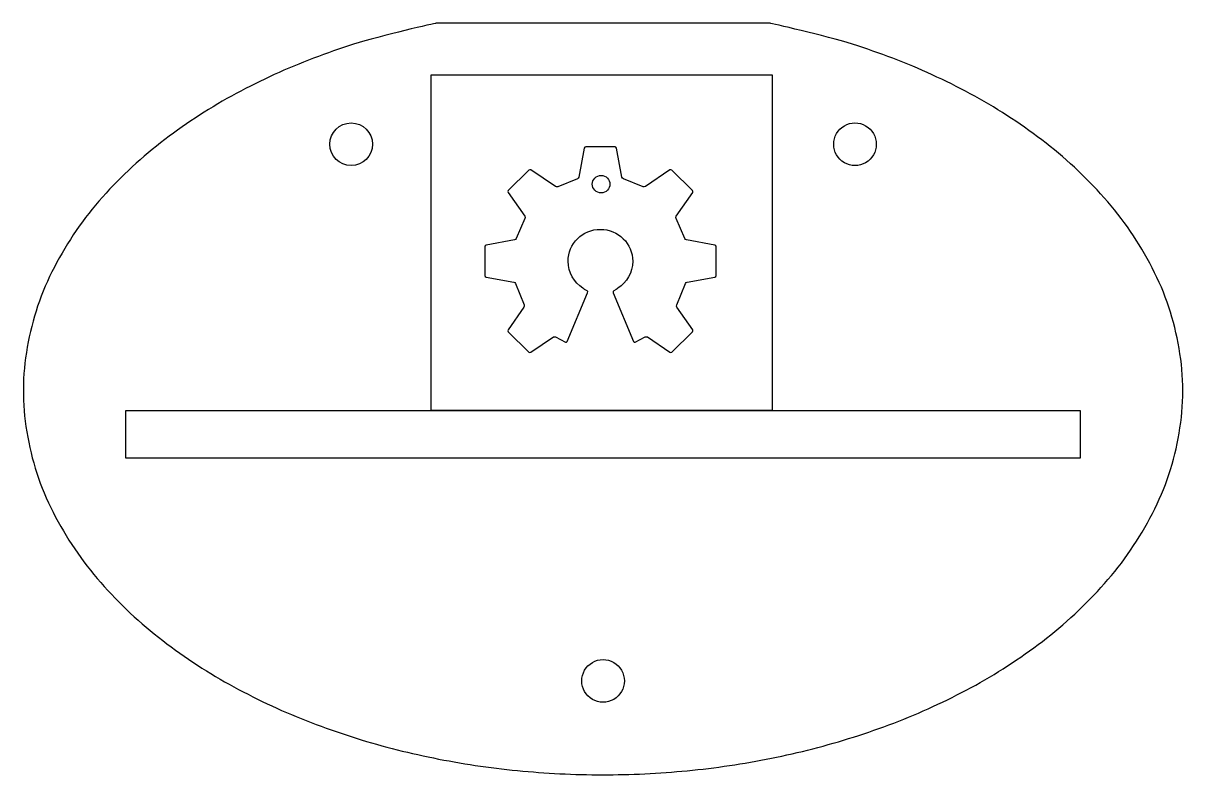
# Model space of a CAD drawing. Extents: x 5 to 209, y 0 to 44.
# Drawn here: x 4.9 to 72.9, y 0 to 44.1 of the extents above; entities that cross this region are included whole.
import ezdxf

# ---------------------------------------------------------------- set-up
doc = ezdxf.new("R2010")
doc.units = 0
doc.layers.get('0').update_dxf_attribs({"linetype": 'CONTINUOUS'})

msp = doc.modelspace()

# ---------------------------------------------------------------- linework, layer by layer
at = {"color": 7}
for p, q in [((48.70028, 44.095133), (29.100281, 44.095133)), ((25.375282, 37.000106), (25.375282, 37.000106)), ((54.92528, 37.000106), (54.92528, 37.000106)), ((66.90028, 21.385107), (10.900281, 21.385107)), ((10.900281, 21.385107), (10.900281, 18.615107)), ((66.90028, 18.615107), (66.90028, 21.385107)), ((10.900281, 18.615107), (66.90028, 18.615107)), ((40.15028, 5.550041), (40.15028, 5.550041))]:
    msp.add_line(p, q, dxfattribs=at)
at = {"color": 3}
for p, q in [((28.818385, 41.060747), (48.816005, 41.060747)), ((28.818385, 21.402541), (28.818385, 41.060747)), ((48.816005, 41.060747), (48.816005, 21.402541)), ((48.816005, 21.402541), (28.818385, 21.402541))]:
    msp.add_line(p, q, dxfattribs=at)
at = {"color": 6}
for p, q in [((37.798105, 36.77442), (37.477586, 35.074164)), ((39.601048, 36.847319), (37.886815, 36.847319)), ((40.010511, 35.074161), (39.689848, 36.77442)), ((34.554702, 35.484964), (33.342573, 34.288693)), ((36.10843, 34.520657), (34.669804, 35.495448)), ((42.818772, 35.495441), (41.37961, 34.520662)), ((44.145793, 34.288684), (42.933763, 35.484953)), ((37.392486, 34.977966), (36.237803, 34.511477)), ((41.250238, 34.511482), (40.095611, 34.977964)), ((33.331943, 34.175097), (34.302452, 32.779131)), ((39.303772, 34.662261), (39.303772, 34.662261)), ((43.186024, 32.779126), (44.156423, 34.175087)), ((34.309952, 32.652032), (33.799326, 31.476464)), ((43.688951, 31.476458), (43.178424, 32.652028)), ((33.700746, 31.392764), (32.035353, 31.087072)), ((45.453026, 31.087064), (43.787521, 31.392758)), ((31.961453, 30.999262), (31.961546, 29.307404)), ((45.526223, 29.307254), (45.526427, 30.999108)), ((32.035446, 29.219604), (33.660034, 28.921211)), ((33.756464, 28.836911), (34.263651, 27.586442)), ((43.224238, 27.586293), (43.731424, 28.836761)), ((43.827774, 28.921051), (45.452343, 29.219444)), ((36.79514, 25.438116), (37.996362, 28.302745)), ((37.961172, 28.40984), (37.815389, 28.49791)), ((39.491825, 28.302713), (40.692919, 25.437987)), ((39.672812, 28.49791), (39.527015, 28.40981)), ((34.254051, 27.458747), (33.331313, 26.131486)), ((44.1567, 26.13133), (43.233838, 27.458594)), ((33.341943, 26.01779), (34.554164, 24.821519)), ((42.933887, 24.821363), (44.14612, 26.017631)), ((34.669253, 24.811029), (35.990187, 25.705908)), ((36.116837, 25.710308), (36.69939, 25.403316)), ((40.788659, 25.403197), (41.371214, 25.71015)), ((41.497856, 25.70575), (42.818909, 24.810873))]:
    msp.add_line(p, q, dxfattribs=at)
at = {"color": 7}
for points in [[(29.100281, 44.095133), (29.100281, 44.095133), (25.855688, 43.364341), (24.272806, 42.861335)], [(53.538114, 42.858067), (51.951918, 43.362582), (48.70028, 44.095133), (48.70028, 44.095133)], [(24.272806, 42.861335), (22.690078, 42.358378), (21.128002, 41.775983), (19.619118, 41.082251)], [(58.201208, 41.073239), (56.689454, 41.769375), (55.124153, 42.353602), (53.538114, 42.858067)], [(19.619118, 41.082251), (18.110797, 40.388777), (16.63351, 39.61221), (15.240726, 38.708832)], [(62.587255, 38.691231), (61.192404, 39.598049), (59.712395, 40.377364), (58.201208, 41.073239)], [(15.240726, 38.708832), (13.848212, 37.805629), (12.50133, 36.812991), (11.289022, 35.679333)], [(22.875282, 37.000106), (22.875282, 37.690462), (23.434926, 38.250106), (24.125282, 38.250106)], [(24.125282, 38.250106), (24.815638, 38.250106), (25.375282, 37.690462), (25.375282, 37.000106)], [(53.05028, 38.082638), (53.437032, 38.305929), (53.913529, 38.305929), (54.30028, 38.082638)], [(66.543469, 35.649876), (65.330523, 36.788117), (63.981829, 37.784593), (62.587255, 38.691231)], [(52.42528, 37.000106), (52.42528, 37.446688), (52.663529, 37.859347), (53.05028, 38.082638)], [(54.30028, 38.082638), (54.687032, 37.859347), (54.92528, 37.446688), (54.92528, 37.000106)], [(24.125282, 35.750106), (23.434926, 35.750106), (22.875282, 36.30975), (22.875282, 37.000106)], [(25.375282, 37.000106), (25.375282, 36.30975), (24.815638, 35.750106), (24.125282, 35.750106)], [(53.05028, 35.917574), (52.663529, 36.140865), (52.42528, 36.553524), (52.42528, 37.000106)], [(54.92528, 37.000106), (54.92528, 36.553524), (54.687032, 36.140865), (54.30028, 35.917574)], [(11.289022, 35.679333), (10.077703, 34.5466), (8.936826, 33.313894), (8.004338, 31.942455)], [(54.30028, 35.917574), (53.913529, 35.694283), (53.437032, 35.694283), (53.05028, 35.917574)], [(69.82712, 31.897818), (68.896422, 33.274792), (67.755411, 34.512576), (66.543469, 35.649876)], [(8.004338, 31.942455), (7.073052, 30.572783), (6.263428, 29.090928), (5.739944, 27.51954)], [(72.081881, 27.456989), (71.563531, 29.034143), (70.75678, 30.522379), (69.82712, 31.897818)], [(5.739944, 27.51954), (5.2171, 25.950073), (4.908925, 24.282501), (4.900487, 22.628258)], [(72.900281, 22.550042), (72.900001, 24.208284), (72.599631, 25.881648), (72.081881, 27.456989)], [(4.900487, 22.628258), (4.892087, 20.974109), (5.182021, 19.303201), (5.689957, 17.728944)], [(72.085271, 17.653137), (72.600981, 19.225479), (72.900561, 20.895288), (72.900281, 22.550042)], [(5.689957, 17.728944), (6.198533, 16.152702), (6.995087, 14.663406), (7.915609, 13.286516)], [(69.83914, 13.219701), (70.765441, 14.593186), (71.568971, 16.078993), (72.085271, 17.653137)], [(7.915609, 13.286516), (8.837328, 11.907837), (9.970061, 10.667245), (11.174323, 9.527037)], [(66.566895, 9.471884), (67.774839, 10.608231), (68.91184, 11.844736), (69.83914, 13.219701)], [(11.174323, 9.527037), (12.379595, 8.385872), (13.721395, 7.386021), (15.109422, 6.475901)], [(62.623086, 6.431915), (64.013479, 7.338454), (65.357943, 8.334589), (66.566895, 9.471884)], [(38.27528, 6.632573), (38.662031, 6.855864), (39.138528, 6.855864), (39.52528, 6.632573)], [(15.109422, 6.475901), (16.498182, 5.5653), (17.972728, 4.782072), (19.478704, 4.082155)], [(37.65028, 5.550041), (37.65028, 5.996623), (37.888528, 6.409282), (38.27528, 6.632573)], [(39.52528, 6.632573), (39.912031, 6.409282), (40.15028, 5.996623), (40.15028, 5.550041)], [(58.248217, 4.048336), (59.75571, 4.745004), (61.231968, 5.524903), (62.623086, 6.431915)], [(38.27528, 4.467509), (37.888528, 4.6908), (37.65028, 5.103459), (37.65028, 5.550041)], [(40.15028, 5.550041), (40.15028, 5.103459), (39.912031, 4.6908), (39.52528, 4.467509)], [(19.478704, 4.082155), (20.985122, 3.382032), (22.545536, 2.793763), (24.12689, 2.285051)], [(39.52528, 4.467509), (39.138528, 4.244218), (38.662031, 4.244218), (38.27528, 4.467509)], [(53.596447, 2.260476), (55.178761, 2.766214), (56.740285, 3.351465), (58.248217, 4.048336)], [(24.12689, 2.285051), (25.70843, 1.776279), (27.323736, 1.366673), (28.951613, 1.034811)], [(48.769495, 1.018792), (50.397944, 1.34787), (52.013947, 1.754679), (53.596447, 2.260476)], [(28.951613, 1.034811), (30.579638, 0.702919), (32.227805, 0.460878), (33.88117, 0.296552)], [(43.838713, 0.288649), (45.492346, 0.450302), (47.140899, 0.689684), (48.769495, 1.018792)], [(33.88117, 0.296552), (35.534578, 0.132221), (37.19818, 0.051378), (38.859734, 0.050059)], [(38.859734, 0.050059), (40.521298, 0.048759), (42.185032, 0.126989), (43.838713, 0.288649)]]:
    msp.add_open_spline(points, degree=3, dxfattribs=at)
at = {"color": 6}
for points in [[(37.886815, 36.847319), (37.845585, 36.847319), (37.805605, 36.81452), (37.798105, 36.77442)], [(39.689848, 36.77442), (39.682348, 36.814522), (39.642388, 36.847319), (39.601048, 36.847319)], [(34.669804, 35.495448), (34.635604, 35.518549), (34.583854, 35.513849), (34.554702, 35.484964)], [(42.933763, 35.484953), (42.904493, 35.513856), (42.852833, 35.51855), (42.818772, 35.495441)], [(37.477586, 35.074164), (37.470086, 35.034059), (37.431836, 34.990768), (37.392486, 34.977966)], [(38.269397, 34.662261), (38.269396, 34.797646), (38.323885, 34.927485), (38.420877, 35.023216)], [(38.420877, 35.023216), (38.517868, 35.118947), (38.649417, 35.172729), (38.786584, 35.172729)], [(38.786584, 35.172729), (38.923751, 35.172729), (39.0553, 35.118948), (39.152291, 35.023216)], [(39.152291, 35.023216), (39.249283, 34.927485), (39.303772, 34.797646), (39.303772, 34.662261)], [(40.095611, 34.977964), (40.056491, 34.990757), (40.018211, 35.034058), (40.010511, 35.074161)], [(33.342573, 34.288693), (33.313303, 34.259793), (33.308503, 34.208696), (33.331943, 34.175097)], [(36.237803, 34.511477), (36.200783, 34.493474), (36.142363, 34.497572), (36.10843, 34.520657)], [(38.420877, 34.301308), (38.323886, 34.397038), (38.269397, 34.526877), (38.269397, 34.662261)], [(38.786584, 34.151795), (38.649417, 34.151795), (38.517868, 34.205577), (38.420877, 34.301308)], [(39.152291, 34.301307), (39.055299, 34.205576), (38.92375, 34.151795), (38.786584, 34.151795)], [(39.303772, 34.662261), (39.303772, 34.526877), (39.249282, 34.397038), (39.152291, 34.301307)], [(41.37961, 34.520662), (41.34555, 34.497556), (41.28719, 34.49346), (41.250238, 34.511482)], [(44.156423, 34.175087), (44.179603, 34.208685), (44.175063, 34.259792), (44.145793, 34.288684)], [(34.302452, 32.779131), (34.325692, 32.745341), (34.329432, 32.688321), (34.309952, 32.652032)], [(43.178424, 32.652028), (43.159324, 32.688348), (43.163064, 32.745318), (43.186024, 32.779126)], [(36.848325, 30.143669), (36.848325, 31.177043), (37.697135, 32.01472), (38.744008, 32.01472)], [(38.744008, 32.01472), (39.790897, 32.01472), (40.639593, 31.177043), (40.639593, 30.143669)], [(33.799326, 31.476464), (33.785746, 31.437854), (33.741496, 31.400264), (33.700746, 31.392764)], [(43.787521, 31.392758), (43.747011, 31.400258), (43.702611, 31.437858), (43.688951, 31.476458)], [(32.035353, 31.087072), (31.994723, 31.079472), (31.961453, 31.040072), (31.961453, 30.999262)], [(45.526427, 30.999108), (45.526531, 31.040018), (45.493277, 31.079408), (45.452817, 31.086998)], [(37.723169, 28.56761), (37.197247, 28.900001), (36.848325, 29.481485), (36.848325, 30.143669)], [(40.639593, 30.143669), (40.639593, 29.481485), (40.290775, 28.900001), (39.764742, 28.56761)], [(31.961546, 29.307404), (31.961546, 29.266594), (31.994826, 29.226904), (32.035446, 29.219604)], [(45.452343, 29.219444), (45.492913, 29.226744), (45.526223, 29.266454), (45.526223, 29.307254)], [(33.660034, 28.921211), (33.700664, 28.913911), (33.744084, 28.875801), (33.756464, 28.836911)], [(37.815389, 28.49791), (37.788409, 28.51411), (37.751839, 28.54201), (37.723169, 28.56761)], [(39.764742, 28.56761), (39.736382, 28.54202), (39.699562, 28.51412), (39.672812, 28.49791)], [(43.731424, 28.836761), (43.743834, 28.875671), (43.787024, 28.913761), (43.827774, 28.921051)], [(37.996362, 28.302745), (38.012252, 28.340455), (37.996362, 28.388535), (37.961172, 28.40984)], [(39.527015, 28.40981), (39.492025, 28.38852), (39.475945, 28.34041), (39.491825, 28.302713)], [(34.263651, 27.586442), (34.281771, 27.549752), (34.277511, 27.492342), (34.254051, 27.458747)], [(43.233838, 27.458594), (43.210598, 27.492204), (43.206208, 27.549594), (43.224238, 27.586293)], [(33.331313, 26.131486), (33.308073, 26.097876), (33.312793, 26.046676), (33.341943, 26.01779)], [(44.14612, 26.017631), (44.17539, 26.046521), (44.18012, 26.097721), (44.1567, 26.13133)], [(35.990187, 25.705908), (36.024187, 25.728898), (36.081267, 25.730698), (36.116837, 25.710308)], [(36.69939, 25.403316), (36.73634, 25.384736), (36.77936, 25.400516), (36.79514, 25.438116)], [(40.692919, 25.437987), (40.708669, 25.400277), (40.751669, 25.384687), (40.788659, 25.403197)], [(41.371214, 25.71015), (41.406864, 25.73065), (41.463814, 25.72896), (41.497856, 25.70575)], [(34.554164, 24.821519), (34.583434, 24.792819), (34.635084, 24.788129), (34.669253, 24.811029)], [(42.818909, 24.810873), (42.852909, 24.787973), (42.904869, 24.792663), (42.933887, 24.821363)]]:
    msp.add_open_spline(points, degree=3, dxfattribs=at)

doc.saveas('drawing.dxf')
